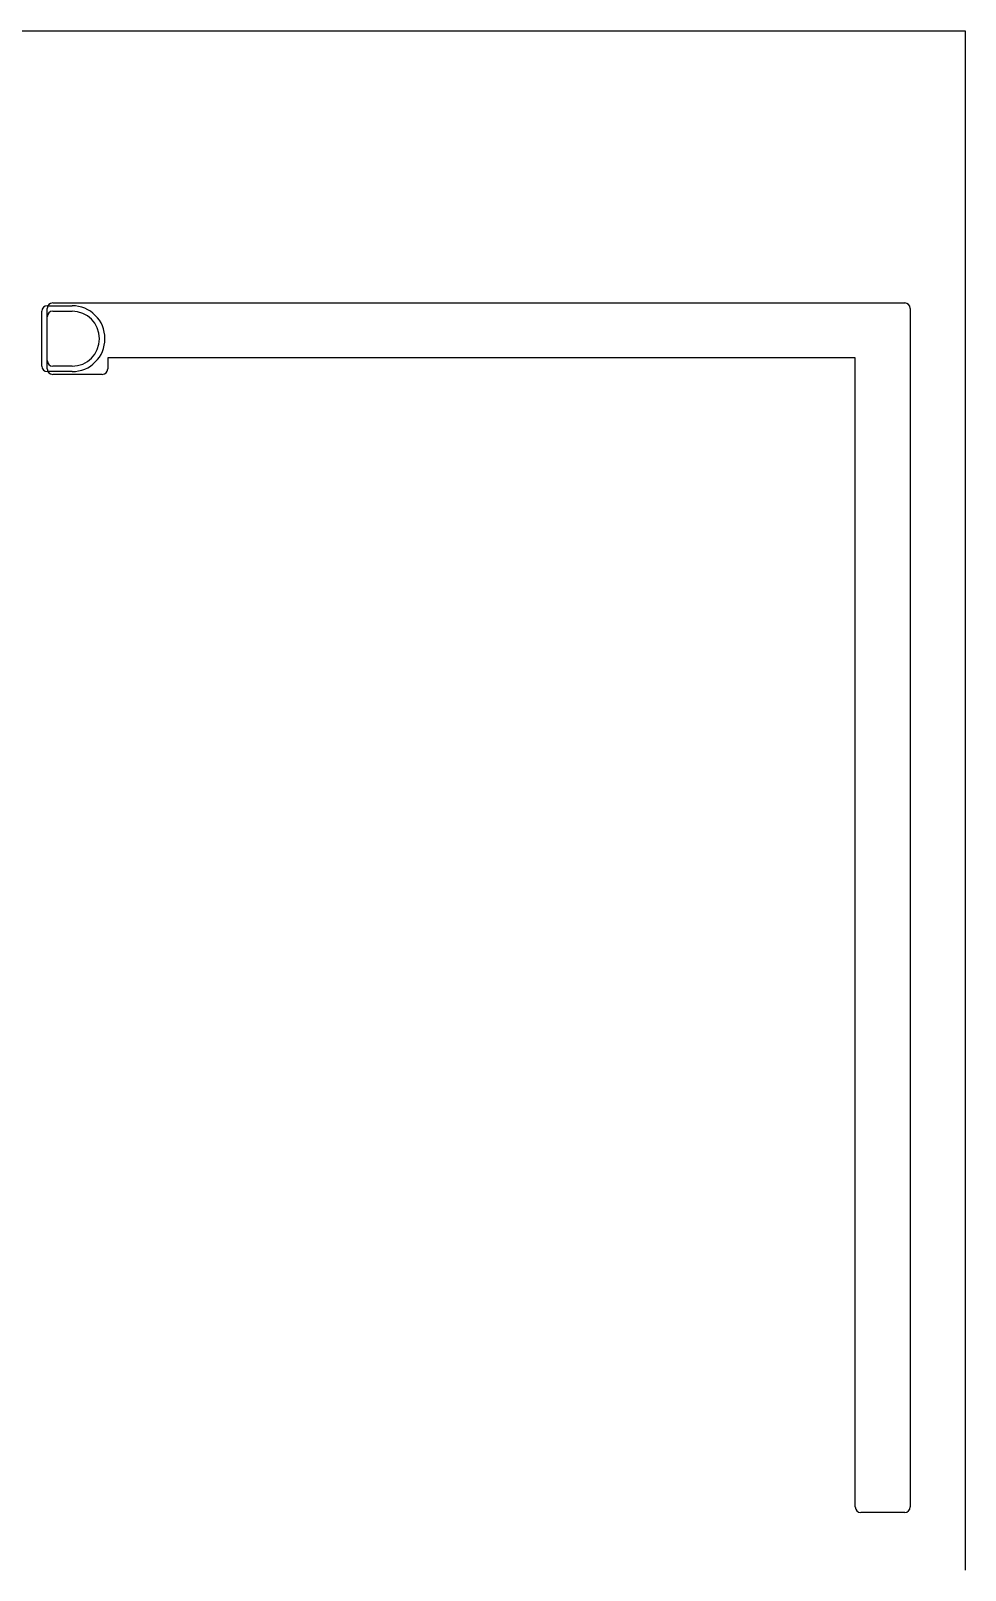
# Model space of a CAD drawing. Extents: x 24.8 to 50, y 9.9 to 24.
# Drawn here: x 41.5 to 50, y 10 to 24 of the extents above; entities that cross this region are included whole.
import ezdxf

# ---------------------------------------------------------------- set-up
doc = ezdxf.new("R2010")
doc.units = 0
for name, color, linetype in [('LAY1', 7, 'CONTINUOUS'), ('PCBOutline', 7, 'CONTINUOUS'), ('Resist-A', 7, 'CONTINUOUS')]:
    doc.layers.add(name, color=color, linetype=linetype)

msp = doc.modelspace()

# ---------------------------------------------------------------- linework, layer by layer
at = {"layer": 'LAY1'}
for p, q in [((41.65, 20.925), (41.65, 21.475)), ((41.7, 21.525), (49.45, 21.525)), ((41.7, 21.45), (41.875, 21.45)), ((49.5, 21.475), (49.5, 10.575)), ((41.65, 21), (41.65, 21.4)), ((49, 21.025), (42.2, 21.025)), ((42.2, 21.025), (42.2, 20.925)), ((49, 10.575), (49, 21.025)), ((41.875, 20.95), (41.7, 20.95)), ((42.15, 20.875), (41.7, 20.875)), ((49.45, 10.525), (49.05, 10.525))]:
    msp.add_line(p, q, dxfattribs=at)
for centre, radius, start, end in [((41.7, 21.475), 0.05, 90, 180), ((41.7, 21.4), 0.05, 90, 180), ((41.875, 21.2), 0.25, -90, 90), ((49.45, 21.475), 0.05, 0, 90), ((41.7, 21), 0.05, 180, -90), ((41.7, 20.925), 0.05, 180, -90), ((42.15, 20.925), 0.05, -90, 0), ((49.05, 10.575), 0.05, 180, -90), ((49.45, 10.575), 0.05, -90, 0)]:
    msp.add_arc(centre, radius, start, end, dxfattribs=at)
at = {"layer": 'PCBOutline'}
for p, q in [((25, 24), (50, 24)), ((50, 24), (50, 10))]:
    msp.add_line(p, q, dxfattribs=at)
at = {"layer": 'Resist-A'}
for p, q in [((41.6, 20.95), (41.6, 21.45)), ((41.65, 21.5), (41.875, 21.5)), ((41.875, 20.9), (41.65, 20.9))]:
    msp.add_line(p, q, dxfattribs=at)
for centre, radius, start, end in [((41.65, 21.45), 0.05, 90, 180), ((41.875, 21.2), 0.3, -90, 90), ((41.65, 20.95), 0.05, 180, -90)]:
    msp.add_arc(centre, radius, start, end, dxfattribs=at)

doc.saveas('drawing.dxf')
